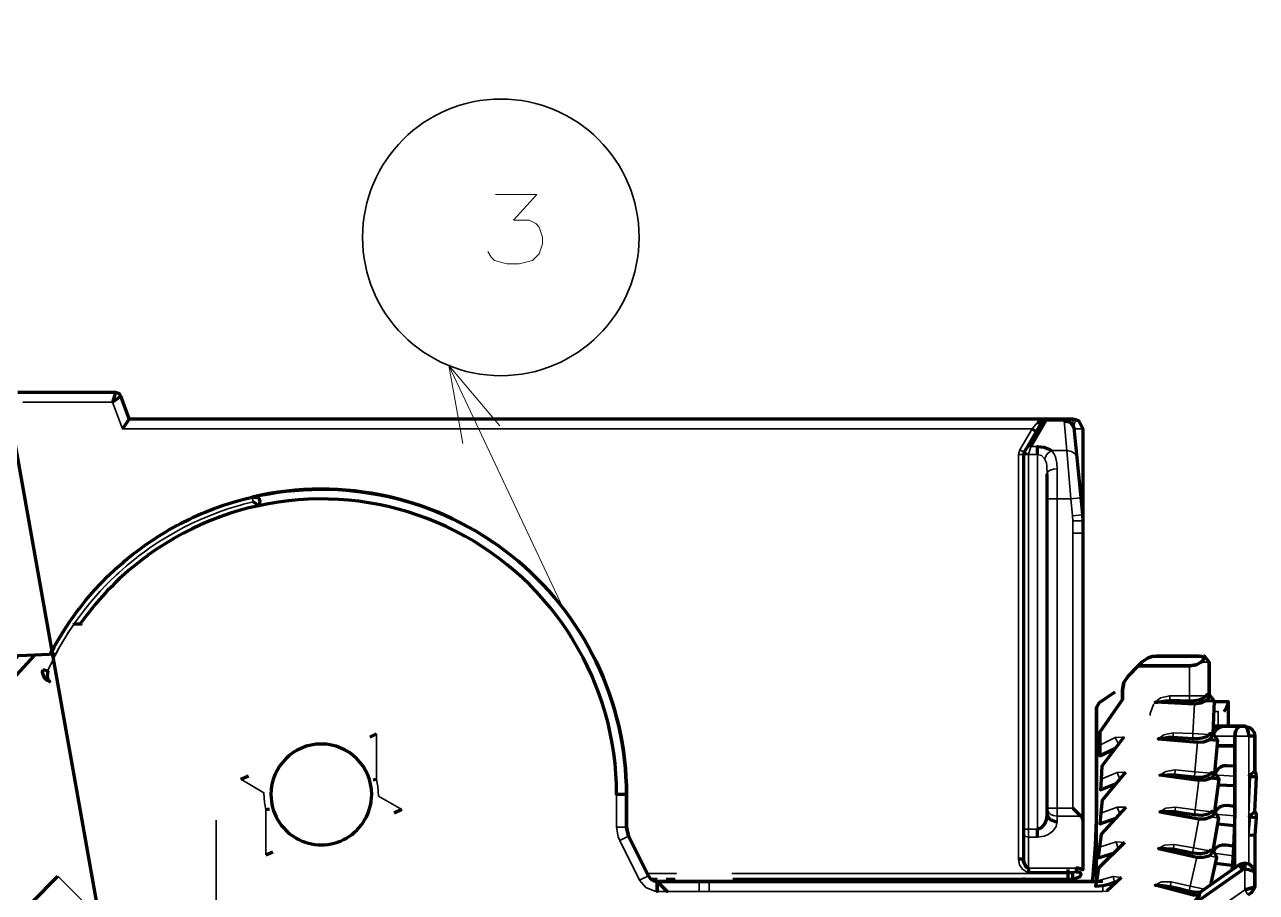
# Model space of a CAD drawing. Header units: millimetres. Extents: x 0 to 174, y 0 to 33.
# Drawn here: x 31.109 to 32.336, y 17.422 to 18.287 of the extents above; entities that cross this region are included whole.
import ezdxf

# ---------------------------------------------------------------- set-up
doc = ezdxf.new("R2010")
doc.units = ezdxf.units.MM
doc.layers.add('PDF_Geomertry', color=7, linetype='Continuous', true_color=0x405f80)

# ---------------------------------------------------------------- blocks, each defined once
blk = doc.blocks.new('SYM_22_3_005')
at = {"layer": 'PDF_Geomertry', "color": 7, "lineweight": 13}
for points in [[(0.2139, 0.5891), (0.3276, 0.3474)], [(0.2647, 0.529), (0.2139, 0.5891), (0.2278, 0.5116)]]:
    blk.add_lwpolyline(points, dxfattribs=at)
at = {"layer": 'PDF_Geomertry', "lineweight": 70}
for points in [[(-0.1046, 0.5359), (-0.1131, 0.5585), (-0.1139, 0.5601), (-0.1151, 0.5613), (-0.1185, 0.5624), (-0.2157, 0.5624)], [(-0.1185, 0.5624), (-0.1212, 0.5526), (-0.1131, 0.5585)], [(-0.1046, 0.5358), (-0.1114, 0.526)], [(-0.0944, 0.5359), (0.809, 0.5359), (0.8268, 0.5359), (0.8357, 0.5359), (0.8383, 0.5355), (0.8417, 0.534), (0.8456, 0.526), (0.8456, 0.4345), (0.8456, 0.4222), (0.8456, 0.1355), (0.8456, 0.087), (0.8456, 0.0866), (0.8408, 0.0884), (0.8389, 0.0885), (0.8389, 0.0847), (0.841, 0.0848), (0.8422, 0.0844), (0.8432, 0.0834), (0.8436, 0.0826), (0.8436, 0.0816), (0.8424, 0.0798), (0.8357, 0.0772), (0.4969, 0.0772)], [(0.8004, 0.5324), (0.8028, 0.532), (0.8036, 0.5323), (0.8046, 0.5331), (0.8043, 0.5324), (0.7896, 0.507), (0.7872, 0.503), (0.7872, 0.5028), (0.7865, 0.5005), (0.7865, 0.1272), (0.7865, 0.1233), (0.7865, 0.0972), (0.7861, 0.0972), (0.7815, 0.0972)], [(0.7938, 0.5085), (0.8085, 0.534), (0.809, 0.5359)], [(0.8079, 0.5358), (0.8082, 0.5358), (0.809, 0.5359), (0.8053, 0.5341), (0.8043, 0.5334), (0.8035, 0.5331), (0.8014, 0.5334), (0.805, 0.5353), (0.809, 0.5359), (0.8088, 0.5359)], [(0.8046, 0.5331), (0.8053, 0.5341)], [(0.8081, 0.5358), (0.8075, 0.5358)], [(0.8268, 0.5359), (0.8319, 0.5344), (0.8367, 0.527), (0.8396, 0.4973), (0.8436, 0.4573), (0.8453, 0.4403), (0.8456, 0.4345)], [(0.8268, 0.534), (0.8318, 0.5331), (0.8351, 0.5305), (0.8367, 0.527)], [(0.7949, 0.526), (0.799, 0.5235)], [(0.8003, 0.5006), (0.8003, 0.5085), (0.8068, 0.5077), (0.811, 0.5063), (0.8144, 0.5044)], [(0.8003, 0.1194), (0.8003, 0.1272), (0.8047, 0.1288), (0.8078, 0.1326), (0.8096, 0.1374), (0.8101, 0.1426), (0.8101, 0.148), (0.8101, 0.4563), (0.8101, 0.4813)], [(0.0178, 0.4581), (0.0229, 0.4578), (0.0246, 0.4569), (0.0256, 0.4542), (0.0249, 0.4495), (0.0189, 0.4533), (0.0189, 0.4533)], [(-0.086, 0.4001), (-0.086, 0.4001)], [(-0.1989, 0.301), (-0.2508, 0.2444), (-0.2515, 0.2437), (-0.2533, 0.2426), (-0.254, 0.2424), (-0.2547, 0.2424), (-0.2554, 0.2427), (-0.256, 0.2431), (-0.2564, 0.244), (-0.2569, 0.2466), (-0.2572, 0.2544), (-0.215, 0.3004), (-0.1989, 0.301), (-0.1776, 0.302)], [(0.8775, 0.2638), (0.8619, 0.2531), (0.8593, 0.2483), (0.8619, 0.2531)], [(0.9686, 0.2553), (0.9632, 0.2527), (0.9567, 0.2519), (0.9175, 0.2537), (0.92, 0.2538), (0.9278, 0.2552), (0.9322, 0.2555), (0.9421, 0.2553), (0.9518, 0.2551), (0.9565, 0.2553), (0.9613, 0.256), (0.9653, 0.2577), (0.9683, 0.2602), (0.9688, 0.261), (0.9701, 0.2602), (0.9708, 0.2591), (0.9708, 0.2583), (0.9701, 0.2567), (0.9686, 0.2553), (0.9765, 0.2551), (0.975, 0.2224), (0.9754, 0.2223), (0.9797, 0.216)], [(0.9765, 0.2551), (0.9719, 0.261), (0.9715, 0.261), (0.9688, 0.261)], [(0.8593, 0.0773), (0.8593, 0.2483), (0.8593, 0.1449), (0.8579, 0.1113), (0.855, 0.0777), (0.8546, 0.0752)], [(0.9764, 0.2544), (0.9903, 0.2544), (0.9903, 0.2298)], [(0.9863, 0.2445), (0.9889, 0.2487), (0.9903, 0.2524)], [(0.9906, 0.2298), (0.9906, 0.2333)], [(0.1418, 0.2222), (0.135, 0.219)], [(0.9718, 0.2167), (0.9735, 0.2183), (0.9742, 0.2198), (0.9742, 0.2206), (0.9739, 0.2213), (0.9722, 0.2224), (0.9718, 0.2217), (0.9686, 0.2192), (0.9644, 0.2178), (0.9599, 0.2173), (0.9551, 0.2173), (0.9453, 0.2178), (0.9354, 0.2185), (0.9311, 0.2184), (0.9232, 0.2173), (0.9207, 0.2173), (0.9597, 0.214), (0.9662, 0.2144), (0.9718, 0.2167), (0.9797, 0.216), (0.9768, 0.1835), (0.9772, 0.1835), (0.9813, 0.1772)], [(0.9722, 0.2224), (0.975, 0.2224)], [(0.9756, 0.2199), (0.9767, 0.2241), (0.9783, 0.2263), (0.9807, 0.2281), (0.9837, 0.2294), (0.9869, 0.2298), (0.9837, 0.2294), (0.9807, 0.2281), (0.9783, 0.2263), (0.9758, 0.2222)], [(0.8864, 0.219), (0.8643, 0.1899), (0.8638, 0.1772), (0.8632, 0.1663), (0.8788, 0.1728)], [(0.9971, 0.0887), (0.9971, 0.2101), (0.9971, 0.2199), (0.9971, 0.2101), (0.9792, 0.2101), (0.9971, 0.2101), (0.9971, 0.142), (0.9954, 0.1023), (0.994, 0.0865)], [(1.011, 0.1797), (1.0125, 0.1817), (1.0168, 0.1851), (1.0168, 0.2199), (1.0168, 0.1835)], [(0.9971, 0.1901), (0.989, 0.1905), (0.9858, 0.1902), (0.9828, 0.1891), (0.9803, 0.1874), (0.9776, 0.1833)], [(1.011, 0.1392), (1.0125, 0.1413), (1.0129, 0.1416), (1.0169, 0.1445), (1.0185, 0.1792), (1.0181, 0.1824), (1.0168, 0.1852)], [(0.0064, 0.1769), (0.0143, 0.1803)], [(0.1418, 0.1767), (0.1383, 0.1762)], [(0.8882, 0.1841), (0.8647, 0.156), (0.8636, 0.1433), (0.8626, 0.1324), (0.8785, 0.1383)], [(0.9731, 0.0717), (0.9792, 0.0991), (0.9757, 0.1058), (0.9753, 0.1059), (0.981, 0.1381), (0.9772, 0.1447), (0.9769, 0.1448), (0.9813, 0.1772), (0.9733, 0.1781), (0.9678, 0.176), (0.9611, 0.1758), (0.9224, 0.1809), (0.9297, 0.1813), (0.9371, 0.1815), (0.9469, 0.1803), (0.9567, 0.1794), (0.9642, 0.1792), (0.9703, 0.1808), (0.9735, 0.1831), (0.974, 0.1837)], [(0.9733, 0.1781), (0.975, 0.1794), (0.9758, 0.1809), (0.9758, 0.1817), (0.9753, 0.1828), (0.974, 0.1837), (0.9768, 0.1835)], [(1.0185, 0.1792), (1.0181, 0.1794), (1.0125, 0.1795)], [(0.9971, 0.1703), (0.9804, 0.171)], [(0.0315, 0.147), (0.0351, 0.1474)], [(0.8357, 0.148), (0.8435, 0.1402), (0.845, 0.1378), (0.8456, 0.1355)], [(0.8883, 0.1491), (0.8638, 0.1222), (0.8621, 0.1094), (0.8607, 0.0987), (0.8767, 0.1037)], [(0.9778, 0.1444), (0.9796, 0.1474), (0.9825, 0.1497), (0.9857, 0.1509), (0.9894, 0.151), (0.9971, 0.1503)], [(0.1669, 0.1467), (0.1592, 0.1433)], [(0.8108, 0.1397), (0.8096, 0.1374)], [(0.8101, 0.1426), (0.8108, 0.1397), (0.8131, 0.137), (0.8181, 0.1349), (0.82, 0.1348)], [(0.9742, 0.1451), (0.9736, 0.1444), (0.9703, 0.1422), (0.9642, 0.141), (0.9567, 0.1415), (0.9469, 0.1428), (0.9372, 0.1444), (0.9297, 0.1445), (0.9224, 0.1444), (0.961, 0.1376), (0.9675, 0.1376), (0.9732, 0.1395), (0.975, 0.1406), (0.9758, 0.142), (0.976, 0.143), (0.9754, 0.1441), (0.9742, 0.1451), (0.9769, 0.1448)], [(1.0169, 0.1447), (1.0181, 0.1417), (1.0183, 0.1387), (1.0168, 0.1212), (1.0168, 0.0835), (1.0168, 0.0694), (1.0168, 0.0835), (1.0156, 0.0883), (1.0121, 0.0919), (1.0069, 0.0934), (1.0069, 0.0874), (1.0107, 0.0872), (1.0147, 0.0859), (1.0163, 0.0848), (1.0168, 0.0835), (1.0156, 0.0883), (1.0121, 0.0919), (1.0069, 0.0934), (1.0069, 0.0874), (1.0107, 0.0872), (1.0147, 0.0859), (1.0163, 0.0848), (1.0168, 0.0835)], [(1.011, 0.1417), (1.0129, 0.1416)], [(1.0183, 0.1387), (1.0179, 0.1387), (1.0125, 0.1391)], [(0.9967, 0.1306), (0.98, 0.1322)], [(0.8871, 0.1141), (0.8613, 0.0883), (0.859, 0.0756), (0.8581, 0.0703), (0.8653, 0.0712), (0.8714, 0.0724), (0.8772, 0.0745), (0.88, 0.0753)], [(0.9761, 0.1056), (0.9781, 0.1085), (0.9811, 0.1106), (0.9844, 0.1116), (0.9881, 0.1117), (0.9958, 0.1106)], [(1.011, 0.1215), (1.0168, 0.1212)], [(1.0168, 0.1215), (1.0168, 0.1151)], [(0.0315, 0.1016), (0.0385, 0.1047)], [(0.9726, 0.1063), (0.9719, 0.1056), (0.9686, 0.1037), (0.9624, 0.1027), (0.9549, 0.1035), (0.9453, 0.1053), (0.9356, 0.1073), (0.9282, 0.1077), (0.9208, 0.108), (0.959, 0.0995), (0.9656, 0.0992), (0.9714, 0.1008), (0.9732, 0.1019), (0.9742, 0.1033), (0.9743, 0.1041), (0.9737, 0.1053), (0.9726, 0.1063), (0.9753, 0.1059)], [(0.7868, 0.0942), (0.7861, 0.0972)], [(0.7865, 0.0972), (0.7868, 0.0942), (0.7885, 0.0903), (0.7897, 0.0891), (0.7914, 0.0885), (0.7914, 0.0847)], [(0.8308, 0.0772), (0.8308, 0.087)], [(0.9231, 0.0348), (0.9261, 0.0309), (0.9274, 0.0327), (1.0047, 0.0867), (0.9525, 0.0502), (0.9619, 0.0609), (0.9615, 0.0617), (0.9615, 0.0623), (0.9617, 0.0628), (0.9622, 0.0638), (0.9632, 0.0648), (0.9661, 0.067), (1.0014, 0.0916), (0.9631, 0.0648)], [(0.9944, 0.091), (0.9778, 0.0931)], [(1.004, 0.0928), (1.0043, 0.0922), (1.0047, 0.0909), (1.0058, 0.0873), (1.0047, 0.0867), (1.0015, 0.0912), (1.0014, 0.0916), (1.0015, 0.0912), (1.0047, 0.0867)], [(-0.2012, -0.022), (-0.2017, -0.0248), (-0.2024, -0.0259), (-0.2033, -0.0263), (-0.2043, -0.0263), (-0.2062, -0.0253), (-0.2072, -0.0245), (-0.2062, -0.0253), (-0.2043, -0.0263), (-0.2033, -0.0263), (-0.2024, -0.0259), (-0.2017, -0.0248), (-0.2012, -0.022), (-0.2012, 0.0548), (-0.1757, 0.0803)], [(0.4215, 0.0772), (0.4157, 0.0772)], [(0.4394, 0.0772), (0.4304, 0.0772)], [(0.8653, 0.0752), (0.4731, 0.0752), (0.859, 0.0752)], [(0.7875, 0.0778), (0.7846, 0.0772)], [(0.8357, 0.0772), (0.8357, 0.0777), (0.8357, 0.0831)], [(0.8842, 0.0792), (0.8694, 0.0656)], [(0.9619, 0.0609), (0.9556, 0.0615), (0.9176, 0.0716), (0.925, 0.071), (0.9324, 0.0702), (0.9419, 0.068), (0.9515, 0.0656), (0.9589, 0.0645), (0.9632, 0.0648)]]:
    blk.add_lwpolyline(points, dxfattribs=at)
at = {"layer": 'PDF_Geomertry', "lineweight": 35}
for points in [[(0.4957, 0.0831), (0.8357, 0.0831), (0.8389, 0.0847), (0.7914, 0.0847), (0.7894, 0.0849), (0.7854, 0.0873), (0.7825, 0.0917), (0.7815, 0.0972), (0.7815, 0.5005), (0.7865, 0.5005), (0.7914, 0.5005), (0.7872, 0.5028), (0.7829, 0.5053), (0.7949, 0.526), (-0.1114, 0.526), (-0.1212, 0.5526), (-0.2106, 0.5526)], [(0.7949, 0.526), (0.8004, 0.5324), (0.8014, 0.5334)], [(0.8003, 0.5006), (0.8043, 0.4994), (0.8074, 0.4963), (0.8101, 0.501), (0.8144, 0.5044), (0.8297, 0.5044), (0.8268, 0.534), (0.8268, 0.5359)], [(0.8268, 0.534), (0.8085, 0.534), (0.806, 0.5338), (0.8043, 0.5324)], [(0.8357, 0.5302), (0.8357, 0.5359)], [(0.8383, 0.5355), (0.8364, 0.5284)], [(0.8456, 0.526), (0.8367, 0.526)], [(0.7829, 0.5053), (0.7815, 0.5005)], [(0.7938, 0.5085), (0.7915, 0.5006), (0.7872, 0.503)], [(0.8003, 0.5085), (0.7938, 0.5085), (0.7913, 0.5084), (0.7896, 0.507)], [(0.8101, 0.4563), (0.82, 0.4563), (0.82, 0.4863), (0.8197, 0.4919), (0.8183, 0.4983), (0.8168, 0.5016), (0.8144, 0.5044)], [(0.8396, 0.4973), (0.8381, 0.5009), (0.8344, 0.5035), (0.8297, 0.5044), (0.8337, 0.4563), (0.8428, 0.4572), (0.8436, 0.4573)], [(0.8074, 0.4963), (0.8092, 0.4922), (0.8097, 0.4888), (0.8101, 0.4813), (0.8104, 0.4827), (0.811, 0.4835), (0.8129, 0.4849), (0.8163, 0.486), (0.82, 0.4863)], [(0.0178, 0.4581), (0.0189, 0.4533), (0.0093, 0.4509), (0.0063, 0.4501), (-0.0032, 0.4473), (-0.0063, 0.4463), (-0.0156, 0.443), (-0.0247, 0.4395), (-0.0338, 0.4358), (-0.0426, 0.4317), (-0.0514, 0.4273), (-0.06, 0.4226), (-0.0685, 0.4176), (-0.0768, 0.4124), (-0.085, 0.4069), (-0.0872, 0.4053), (-0.0951, 0.3995), (-0.0976, 0.3976), (-0.1053, 0.3913), (-0.1078, 0.3892), (-0.1151, 0.3827), (-0.1175, 0.3806), (-0.1246, 0.3737), (-0.1268, 0.3715), (-0.1336, 0.3644), (-0.1357, 0.362), (-0.1422, 0.3545), (-0.1443, 0.352), (-0.1504, 0.3444), (-0.1524, 0.3417), (-0.1582, 0.3338), (-0.16, 0.3312), (-0.1654, 0.323), (-0.1671, 0.3202), (-0.1722, 0.3119), (-0.1737, 0.3091), (-0.1776, 0.302)], [(0.8357, 0.4222), (0.8357, 0.148), (0.82, 0.148), (0.82, 0.4563), (0.8337, 0.4563), (0.8354, 0.4394), (0.8453, 0.4403)], [(0.8357, 0.4345), (0.8354, 0.4394)], [(0.8456, 0.4345), (0.8357, 0.4345), (0.8357, 0.4222), (0.8456, 0.4222)], [(-0.1601, 0.3309), (-0.1656, 0.3227), (-0.1707, 0.3142), (-0.1757, 0.3058), (-0.1803, 0.297), (-0.1846, 0.2881), (-0.1857, 0.2858)], [(-0.1856, 0.2858), (-0.1858, 0.2851)], [(0.9322, 0.2544), (0.9322, 0.2602), (0.9518, 0.2602), (0.9518, 0.2898), (0.9518, 0.2602), (0.9322, 0.2602), (0.9322, 0.2555)], [(0.9125, 0.2406), (0.9126, 0.2426), (0.9158, 0.2516), (0.9229, 0.258), (0.9322, 0.2602), (0.9229, 0.258), (0.9175, 0.2537)], [(0.9683, 0.2602), (0.9518, 0.2602), (0.9518, 0.2551)], [(0.97, 0.2602), (0.9518, 0.2602), (0.9518, 0.2544)], [(0.9567, 0.2519), (0.9553, 0.2224), (0.9357, 0.2233), (0.9354, 0.2185)], [(0.9804, 0.2298), (0.9804, 0.2445), (0.976, 0.2445)], [(0.1418, 0.2222), (0.1418, 0.1767), (0.1432, 0.1699), (0.1437, 0.1602), (0.1669, 0.1467)], [(0.9357, 0.2233), (0.9263, 0.2213), (0.9207, 0.2173)], [(0.9551, 0.2173), (0.9553, 0.2224), (0.9718, 0.2217)], [(0.9597, 0.214), (0.9571, 0.1845), (0.9375, 0.1862), (0.9371, 0.1815)], [(0.9375, 0.1862), (0.9281, 0.1847), (0.9224, 0.1809)], [(0.9735, 0.1831), (0.9571, 0.1845), (0.9567, 0.1794)], [(0.0315, 0.1016), (0.0315, 0.147), (0.0301, 0.1537), (0.0296, 0.1635), (0.0064, 0.1769)], [(0.8825, 0.1772), (0.8797, 0.1838), (0.8638, 0.1772)], [(0.8882, 0.1841), (0.8797, 0.1838)], [(0.9611, 0.1758), (0.9574, 0.1465), (0.9378, 0.1491), (0.9372, 0.1444)], [(0.9971, 0.1802), (0.9804, 0.1809)], [(1.0125, 0.1817), (1.0125, 0.1795)], [(0.8824, 0.1424), (0.8799, 0.1492), (0.8636, 0.1433)], [(0.8883, 0.1491), (0.8799, 0.1492)], [(0.9378, 0.1491), (0.9283, 0.148), (0.9224, 0.1444)], [(0.8435, 0.1402), (0.82, 0.1402), (0.82, 0.1348), (0.8189, 0.1298), (0.8156, 0.1251), (0.8111, 0.122), (0.8069, 0.1203), (0.8003, 0.1194), (0.7914, 0.1194), (0.7914, 0.1272), (0.7865, 0.1272)], [(0.961, 0.1376), (0.9558, 0.1085), (0.9364, 0.112), (0.9356, 0.1073)], [(0.9736, 0.1444), (0.9574, 0.1465), (0.9567, 0.1415)], [(0.981, 0.1381), (0.9732, 0.1395)], [(0.9971, 0.1405), (0.9804, 0.142)], [(1.0125, 0.1413), (1.0125, 0.1391)], [(0.7865, 0.1233), (0.7867, 0.1226), (0.7869, 0.1219), (0.7874, 0.1212), (0.7888, 0.1201), (0.7914, 0.1194), (0.7914, 0.0885), (0.8389, 0.0885)], [(0.8807, 0.1077), (0.8786, 0.1147), (0.8621, 0.1094)], [(0.8871, 0.1141), (0.8786, 0.1147)], [(0.9364, 0.112), (0.9269, 0.1113), (0.9208, 0.108)], [(0.959, 0.0995), (0.9526, 0.0706), (0.9335, 0.0749), (0.9324, 0.0702)], [(0.9719, 0.1056), (0.9558, 0.1085), (0.9549, 0.1035)], [(0.9792, 0.0991), (0.9714, 0.1008)], [(0.9953, 0.1008), (0.9786, 0.103)], [(0.9283, 0.0359), (0.9289, 0.0381), (0.9335, 0.0369), (0.9274, 0.0327), (0.9274, 0.011), (1.0069, 0.0667), (1.0069, 0.0874), (1.0069, 0.0667), (0.9471, 0.0248)], [(1.004, 0.0928), (1.0058, 0.0873), (1.0047, 0.0867)], [(-0.1757, 0.0803), (-0.0508, -0.0444), (-0.045, -0.0503), (-0.0351, -0.0602)], [(0.4407, 0.0831), (0.4115, 0.0831)], [(0.8772, 0.0745), (0.8758, 0.0801), (0.859, 0.0756)], [(0.8842, 0.0792), (0.8758, 0.0801)], [(0.9335, 0.0749), (0.9239, 0.0747), (0.9176, 0.0716)], [(0.8653, 0.0712), (0.8653, 0.0653), (0.4731, 0.0653), (0.8653, 0.0653), (0.8654, 0.0653), (0.8694, 0.0656), (0.8654, 0.0653), (0.8653, 0.0653)], [(0.9669, 0.0676), (0.9526, 0.0706), (0.9515, 0.0656)]]:
    blk.add_lwpolyline(points, dxfattribs=at)
at = {"layer": 'PDF_Geomertry', "lineweight": 70}
for points in [[(-0.1046, 0.5358), (-0.1046, 0.5359), (-0.0944, 0.5359), (-0.0944, 0.5358)], [(0.9047, 0.2938), (0.9107, 0.298), (0.9146, 0.2992), (0.9188, 0.2997), (0.9146, 0.2992), (0.9107, 0.298)], [(0.9188, 0.2997), (0.9615, 0.2997)], [(0.9636, 0.2937), (0.9583, 0.2909), (0.9518, 0.2898), (0.9583, 0.2909), (0.9636, 0.2937), (0.9654, 0.2956), (0.9657, 0.2967), (0.9657, 0.2976), (0.9651, 0.2985), (0.9642, 0.2992), (0.9615, 0.2997), (0.9642, 0.2991), (0.9651, 0.2985), (0.9657, 0.2976), (0.9657, 0.2966), (0.9653, 0.2955)], [(0.9657, 0.2997), (0.9667, 0.2995), (0.9715, 0.2937), (0.9667, 0.2995)], [(-0.1907, 0.2863), (-0.1858, 0.2851), (-0.1865, 0.2799), (-0.1857, 0.276), (-0.1844, 0.2745), (-0.1837, 0.2742), (-0.1869, 0.2758), (-0.1896, 0.2785), (-0.191, 0.2833)], [(0.8907, 0.2798), (0.9007, 0.2898), (0.9047, 0.2938), (0.9007, 0.2898), (0.9518, 0.2898), (0.9007, 0.2898)], [(0.9715, 0.261), (0.9715, 0.2937)], [(0.885, 0.2659), (0.8864, 0.2734), (0.8907, 0.2798), (0.8864, 0.2734)], [(0.8624, 0.211), (0.8624, 0.2238), (0.885, 0.2563), (0.885, 0.2659), (0.885, 0.2563), (0.8624, 0.2238)], [(0.9869, 0.2298), (1.0028, 0.2298), (1.0069, 0.2298), (1.0028, 0.2298), (0.9869, 0.2298), (0.9754, 0.2298)], [(0.9971, 0.2199), (0.9978, 0.2245), (0.9997, 0.2283), (1.0028, 0.2298), (0.9997, 0.2283), (0.9978, 0.2245)], [(1.0168, 0.2199), (1.011, 0.2199), (1.0108, 0.2219), (1.0097, 0.227), (1.0085, 0.2291), (1.0078, 0.2295), (1.0069, 0.2298), (1.0119, 0.2284), (1.0138, 0.227), (1.0161, 0.2237)], [(1.011, 0.2199), (1.0106, 0.2241), (1.0096, 0.2274), (1.0085, 0.2291), (1.0079, 0.2295), (1.0069, 0.2298), (1.0119, 0.2284), (1.0138, 0.227), (1.0161, 0.2237), (1.0168, 0.2199), (1.0164, 0.2199)], [(0.8624, 0.2002), (0.8624, 0.211)], [(0.8775, 0.2073), (0.8624, 0.2002)], [(0.3908, 0.1619), (0.3908, 0.1291)], [(0.3929, 0.1203), (0.3908, 0.1291)], [(0.4128, 0.0806), (0.3929, 0.1203)], [(1.004, 0.0928), (1.0069, 0.0934), (1.004, 0.0928), (1.0014, 0.0916)], [(0.4215, 0.0752), (0.4215, 0.074), (0.4215, 0.0717), (0.4215, 0.0653), (0.4215, 0.0752), (0.4182, 0.0759), (0.4151, 0.0776), (0.4128, 0.0806), (0.4151, 0.0776), (0.4182, 0.0759), (0.4215, 0.0752), (0.4314, 0.0653)], [(0.4633, 0.0752), (0.4215, 0.0752)], [(0.4633, 0.0752), (0.4731, 0.0752)], [(1.0069, 0.0667), (1.0154, 0.0691), (1.0168, 0.0694), (1.0154, 0.0691)], [(1.0104, 0.0619), (1.0135, 0.0641), (1.0143, 0.0647), (1.0138, 0.0642)], [(1.0168, 0.0694), (1.0143, 0.0647)]]:
    blk.add_lwpolyline(points, close=True, dxfattribs=at)
at = {"layer": 'PDF_Geomertry', "lineweight": 35}
for points in [[(0.8003, 0.5006), (0.8003, 0.1272), (0.7914, 0.1272), (0.7914, 0.5005), (0.7915, 0.5006)], [(0.9636, 0.2937), (0.9715, 0.2937)], [(0.8779, 0.2184), (0.881, 0.2119), (0.8779, 0.2184), (0.8624, 0.211)], [(0.8779, 0.2184), (0.8864, 0.219)], [(1.011, 0.0926), (1.011, 0.1215), (1.0125, 0.1391), (1.011, 0.1392), (1.011, 0.1417), (1.0125, 0.1795), (1.011, 0.1797), (1.011, 0.2199), (0.9971, 0.2199), (0.9788, 0.2199), (0.9971, 0.2199), (1.011, 0.2199)], [(0.82, 0.1402), (0.8164, 0.1408), (0.8137, 0.1419), (0.8118, 0.1437), (0.8106, 0.1458), (0.8101, 0.148), (0.82, 0.148)], [(0.3842, 0.1159), (0.3826, 0.1195), (0.381, 0.1291), (0.3826, 0.1195)], [(0.4039, 0.0763), (0.3842, 0.1159), (0.3929, 0.1203), (0.3842, 0.1159)], [(1.0058, 0.0873), (1.0069, 0.0874)], [(0.4039, 0.0763), (0.4128, 0.0806)], [(0.4215, 0.0653), (0.419, 0.0655), (0.4101, 0.069), (0.4039, 0.0763), (0.4101, 0.069), (0.419, 0.0655)], [(0.4633, 0.0653), (0.4731, 0.0653), (0.4731, 0.0745), (0.4731, 0.0752), (0.4731, 0.0745), (0.4731, 0.0653), (0.4633, 0.0653), (0.4633, 0.0745), (0.4633, 0.0752), (0.4633, 0.0745)], [(0.4215, 0.0653), (0.4314, 0.0653)], [(0.4633, 0.0653), (0.4314, 0.0653)], [(1.0069, 0.0667), (1.0101, 0.0622), (1.0104, 0.0619), (1.0101, 0.0622)]]:
    blk.add_lwpolyline(points, close=True, dxfattribs=at)
at = {"layer": 'PDF_Geomertry', "lineweight": 70}
blk.add_lwpolyline([(-0.1642, 0.3337), (-0.1696, 0.3255), (-0.1749, 0.317), (-0.1797, 0.3085), (-0.1833, 0.3017), (-0.1797, 0.3085), (-0.1749, 0.317), (-0.1696, 0.3255), (-0.1642, 0.3337), (-0.1622, 0.3365), (-0.1565, 0.3444), (-0.1544, 0.3472), (-0.1483, 0.3549), (-0.1481, 0.3552), (-0.1458, 0.3578), (-0.1393, 0.3652), (-0.1326, 0.3724), (-0.1257, 0.3795), (-0.1186, 0.3862), (-0.1112, 0.3927), (-0.1086, 0.3949), (-0.101, 0.4012), (-0.0982, 0.4033), (-0.0903, 0.4091), (-0.0875, 0.411), (-0.0793, 0.4166), (-0.0765, 0.4184), (-0.0681, 0.4235), (-0.0651, 0.4254), (-0.0565, 0.4301), (-0.0535, 0.4317), (-0.0447, 0.436), (-0.0415, 0.4376), (-0.0326, 0.4416), (-0.0322, 0.4417), (-0.029, 0.4431), (-0.0199, 0.4467), (-0.0106, 0.4499), (-0.0012, 0.453), (0.0082, 0.4556), (0.0178, 0.458, -0.48289), (0.3908, 0.1619), (0.381, 0.1619, 0.612838), (-0.086, 0.4001), (-0.0862, 0.3999, 0.082733), (-0.1532, 0.3322), (-0.1526, 0.3316), (-0.1596, 0.3316), (-0.1601, 0.3309)], format="xyb", dxfattribs=at)
at = {"layer": 'PDF_Geomertry', "lineweight": 35}
blk.add_lwpolyline([(0.3908, 0.1619), (0.381, 0.1619), (0.381, 0.1291), (0.3908, 0.1291), (0.381, 0.1291), (0.381, 0.1619, 0.445128), (0.0562, 0.4545), (0.0465, 0.4534), (0.0435, 0.453), (0.0338, 0.4513), (0.0308, 0.4508), (0.0249, 0.4495)], format="xyb", dxfattribs=at)
at = {"layer": 'PDF_Geomertry', "lineweight": 70}
blk.add_lwpolyline([(0.1369, 0.1619, 0.99864), (0.0365, 0.1619, 1.001408)], format="xyb", close=True, dxfattribs=at)
blk.add_arc((0.0866, 0.1618), 0.3042, 0.0211, 103.0505, dxfattribs=at)

msp = doc.modelspace()

# ---------------------------------------------------------------- linework, layer by layer
at = {"layer": 'PDF_Geomertry', "color": 7, "lineweight": 70}
msp.add_lwpolyline([(30.8801, 19.101), (31.2996, 16.7403)], dxfattribs=at)
at = {"layer": 'PDF_Geomertry', "color": 18, "lineweight": 13, "true_color": 0x260000}
msp.add_lwpolyline([(31.5704, 18.0607), (31.5738, 18.0551), (31.5771, 18.0518), (31.5893, 18.0485), (31.6015, 18.0485), (31.6149, 18.0518), (31.6215, 18.0585), (31.6249, 18.0685), (31.6249, 18.0751), (31.6215, 18.0851), (31.6182, 18.0885), (31.6115, 18.0918), (31.596, 18.0918), (31.6193, 18.1174), (31.5782, 18.1174)], dxfattribs=at)
at = {"layer": 'PDF_Geomertry', "color": 18, "lineweight": 35, "true_color": 0x260000}
msp.add_lwpolyline([(31.2996, 17.0928), (31.2996, 17.4942)], dxfattribs=at)
msp.add_circle((31.5834, 18.0748), 0.1378, dxfattribs=at)

# ---------------------------------------------------------------- block references
msp.add_blockref('SYM_22_3_005', (31.3178, 17.358))

doc.saveas('drawing.dxf')
